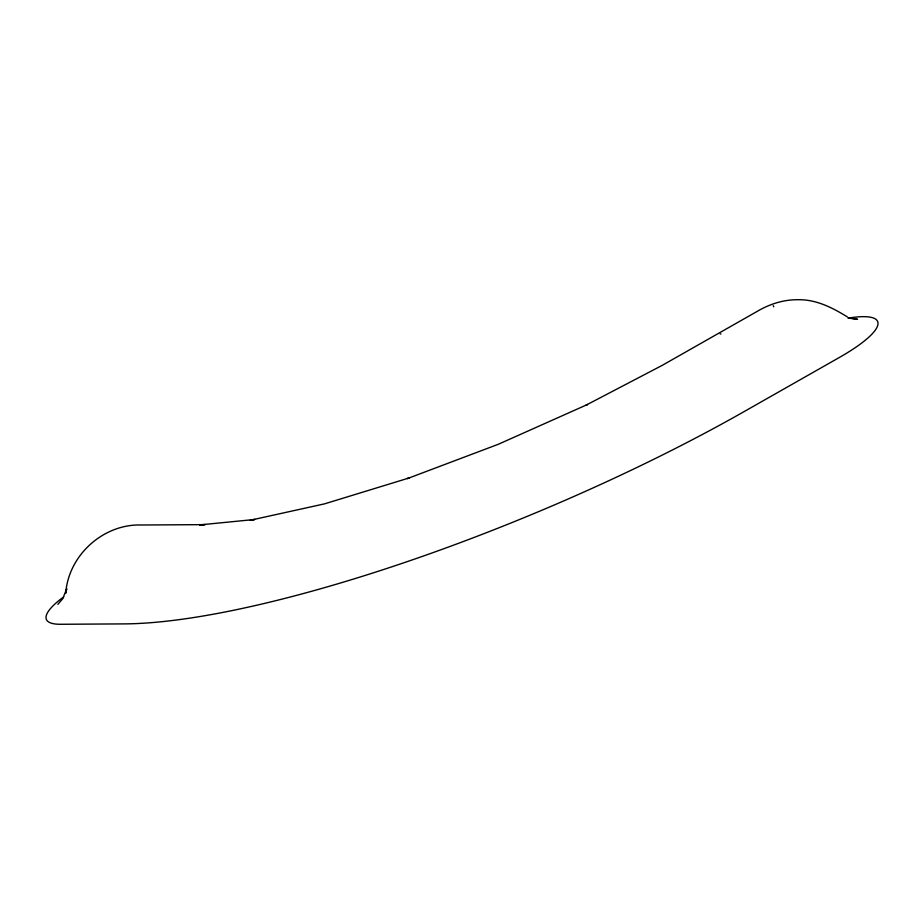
<?xml version="1.0" encoding="UTF-8"?>
<svg xmlns="http://www.w3.org/2000/svg" width="924" height="924" viewBox="0 0 924 924"><rect width="100%" height="100%" fill="white"/><g stroke="black" fill="none" stroke-linecap="round" stroke-linejoin="round"><path stroke-width="1.39" d="M63.825 595.922L66.759 588.75L65.743 593.289C68.422 555.139 103.511 523.562 141.719 525.005L205.163 524.624L199.596 524.913L254.874 519.473L250.138 520.281L324.543 503.857L409.228 477.927L407.461 478.563L498.267 444.294L587.491 404.493L586.093 405.151L662.161 365.396L756.814 311.596C769.057 304.308 782.986 299.688 797.331 299.723C815.73 299.168 832.258 307.542 847.343 316.92M57.866 604.365L63.225 598.128M720.235 333.957L720.939 333.957M848.151 318.064L857.553 319.311L852.367 318.433M773.249 305.648L773.735 306.814M63.906 596.696A93.844 20.952 -22.7 0 0 60.73 624.278L124.174 623.896A482.778 107.785 -22.7 0 0 744.813 411.203L839.466 357.415A93.844 20.952 -22.7 0 0 848.278 318.133"/></g></svg>
